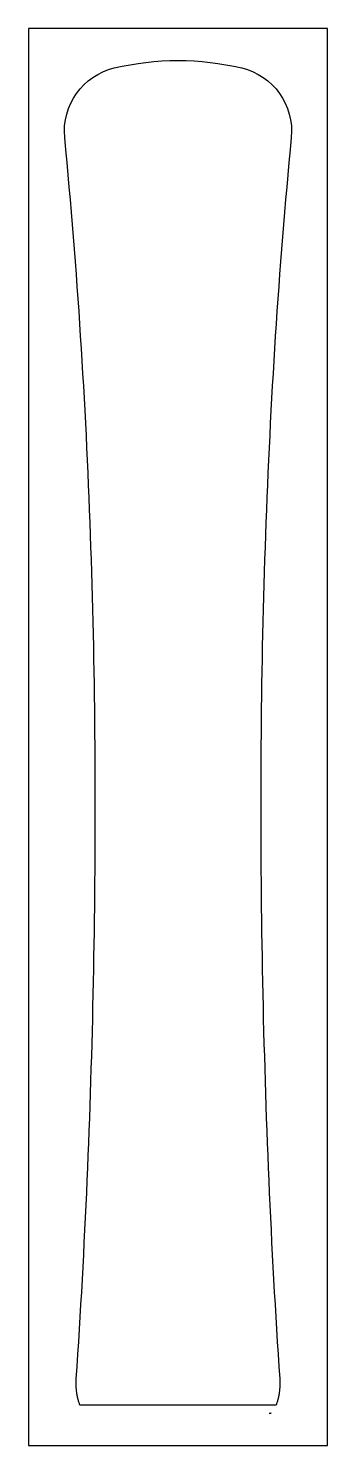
# Model space of a CAD drawing. Extents: x 31 to 45.3, y -27.1 to 40.4.
import ezdxf

# ---------------------------------------------------------------- set-up
doc = ezdxf.new("R2010")
doc.units = 0
doc.layers.add('MOVE', color=18, linetype='CONTINUOUS')

msp = doc.modelspace()

# ---------------------------------------------------------------- linework, layer by layer
at = {"layer": 'MOVE'}
for points in [[(31.01, -27.125), (45.26, -27.125), (45.26, 40.375), (31.01, 40.375)], [(42.578, -25.575), (42.566, -25.579), (42.554, -25.583), (42.542, -25.587), (42.529, -25.59), (42.517, -25.592), (42.504, -25.594), (42.491, -25.595), (42.478, -25.595)]]:
    msp.add_lwpolyline(points, close=True, dxfattribs=at)
msp.add_lwpolyline([(33.464, -25.199), (33.451, -25.162), (33.438, -25.124), (33.426, -25.086), (33.414, -25.048), (33.403, -25.01), (33.393, -24.972), (33.382, -24.934), (33.373, -24.895), (33.364, -24.857), (33.355, -24.818), (33.347, -24.779), (33.339, -24.74), (33.332, -24.701), (33.325, -24.662), (33.319, -24.623), (33.313, -24.584), (33.308, -24.544), (33.303, -24.505), (33.299, -24.466), (33.295, -24.426), (33.292, -24.387), (33.289, -24.347), (33.287, -24.307), (33.286, -24.268), (33.284, -24.228), (33.284, -24.188), (33.284, -24.148), (33.284, -24.109), (33.285, -24.069), (33.286, -24.029), (33.288, -23.989), (33.291, -23.949), (33.33, -23.358), (33.369, -22.767), (33.407, -22.176), (33.444, -21.584), (33.48, -20.993), (33.515, -20.402), (33.549, -19.811), (33.582, -19.219), (33.614, -18.628), (33.645, -18.037), (33.675, -17.446), (33.705, -16.854), (33.733, -16.263), (33.761, -15.672), (33.788, -15.081), (33.813, -14.489), (33.838, -13.898), (33.863, -13.307), (33.886, -12.716), (33.908, -12.124), (33.93, -11.533), (33.95, -10.942), (33.97, -10.351), (33.989, -9.759), (34.008, -9.168), (34.025, -8.577), (34.042, -7.986), (34.058, -7.394), (34.073, -6.803), (34.087, -6.212), (34.1, -5.621), (34.113, -5.029), (34.124, -4.438), (34.135, -3.847), (34.145, -3.256), (34.154, -2.664), (34.163, -2.073), (34.17, -1.482), (34.177, -0.891), (34.182, -0.299), (34.187, 0.292), (34.191, 0.883), (34.194, 1.474), (34.197, 2.066), (34.198, 2.657), (34.198, 3.248), (34.198, 3.839), (34.197, 4.431), (34.194, 5.022), (34.191, 5.613), (34.187, 6.204), (34.182, 6.796), (34.176, 7.387), (34.169, 7.978), (34.162, 8.569), (34.153, 9.161), (34.143, 9.752), (34.132, 10.343), (34.121, 10.934), (34.108, 11.526), (34.095, 12.117), (34.08, 12.708), (34.065, 13.299), (34.048, 13.891), (34.031, 14.482), (34.012, 15.073), (33.993, 15.664), (33.972, 16.256), (33.951, 16.847), (33.928, 17.438), (33.905, 18.029), (33.88, 18.621), (33.855, 19.212), (33.828, 19.803), (33.8, 20.394), (33.771, 20.986), (33.741, 21.577), (33.71, 22.168), (33.678, 22.759), (33.645, 23.351), (33.611, 23.942), (33.576, 24.533), (33.539, 25.124), (33.501, 25.716), (33.463, 26.307), (33.423, 26.898), (33.382, 27.489), (33.34, 28.081), (33.296, 28.672), (33.252, 29.263), (33.206, 29.854), (33.159, 30.446), (33.111, 31.037), (33.062, 31.628), (33.011, 32.219), (32.959, 32.811), (32.906, 33.402), (32.852, 33.993), (32.796, 34.584), (32.74, 35.176, -0.373885), (35.102, 38.487, -0.118258), (41.169, 38.487, -0.373885), (43.531, 35.176), (43.474, 34.584), (43.419, 33.993), (43.365, 33.402), (43.312, 32.811), (43.26, 32.219), (43.209, 31.628), (43.16, 31.037), (43.112, 30.446), (43.065, 29.854), (43.019, 29.263), (42.975, 28.672), (42.931, 28.081), (42.889, 27.489), (42.848, 26.898), (42.808, 26.307), (42.769, 25.716), (42.732, 25.124), (42.695, 24.533), (42.66, 23.942), (42.626, 23.351), (42.592, 22.759), (42.56, 22.168), (42.529, 21.577), (42.5, 20.986), (42.471, 20.394), (42.443, 19.803), (42.416, 19.212), (42.391, 18.621), (42.366, 18.029), (42.342, 17.438), (42.32, 16.847), (42.298, 16.256), (42.278, 15.664), (42.258, 15.073), (42.24, 14.482), (42.223, 13.891), (42.206, 13.299), (42.191, 12.708), (42.176, 12.117), (42.163, 11.526), (42.15, 10.934), (42.138, 10.343), (42.128, 9.752), (42.118, 9.161), (42.109, 8.569), (42.101, 7.978), (42.095, 7.387), (42.089, 6.796), (42.084, 6.204), (42.08, 5.613), (42.076, 5.022), (42.074, 4.431), (42.073, 3.839), (42.072, 3.248), (42.073, 2.657), (42.074, 2.066), (42.076, 1.474), (42.08, 0.883), (42.084, 0.292), (42.088, -0.299), (42.094, -0.891), (42.101, -1.482), (42.108, -2.073), (42.116, -2.664), (42.126, -3.256), (42.136, -3.847), (42.147, -4.438), (42.158, -5.029), (42.171, -5.621), (42.184, -6.212), (42.198, -6.803), (42.213, -7.394), (42.229, -7.986), (42.246, -8.577), (42.263, -9.168), (42.281, -9.759), (42.3, -10.351), (42.32, -10.942), (42.341, -11.533), (42.363, -12.124), (42.385, -12.716), (42.408, -13.307), (42.432, -13.898), (42.457, -14.489), (42.483, -15.081), (42.51, -15.672), (42.537, -16.263), (42.566, -16.854), (42.595, -17.446), (42.626, -18.037), (42.657, -18.628), (42.689, -19.219), (42.722, -19.811), (42.756, -20.402), (42.791, -20.993), (42.827, -21.584), (42.864, -22.176), (42.902, -22.767), (42.94, -23.358), (42.98, -23.949), (42.983, -23.989), (42.984, -24.029), (42.986, -24.069), (42.987, -24.109), (42.987, -24.148), (42.987, -24.188), (42.986, -24.228), (42.985, -24.268), (42.984, -24.307), (42.981, -24.347), (42.979, -24.387), (42.976, -24.426), (42.972, -24.466), (42.968, -24.505), (42.963, -24.544), (42.958, -24.584), (42.952, -24.623), (42.946, -24.662), (42.939, -24.701), (42.932, -24.74), (42.924, -24.779), (42.916, -24.818), (42.907, -24.857), (42.898, -24.895), (42.888, -24.934), (42.878, -24.972), (42.868, -25.01), (42.856, -25.048), (42.845, -25.086), (42.833, -25.124), (42.82, -25.162), (42.807, -25.199)], format="xyb", close=True, dxfattribs=at)

doc.saveas('drawing.dxf')
